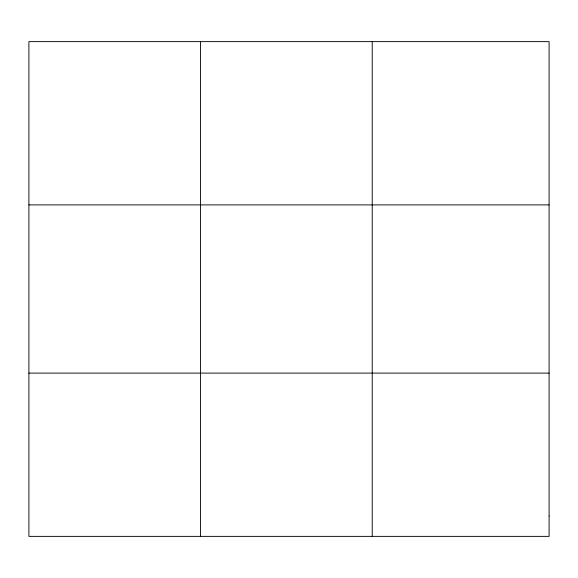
<?xml version="1.0" encoding="UTF-8"?>
<svg xmlns="http://www.w3.org/2000/svg" width="578" height="578" viewBox="0 0 578 578"><rect width="100%" height="100%" fill="white"/><g stroke="black" fill="none" stroke-linecap="round" stroke-linejoin="round"><path stroke-width="0.87" d="M200.566 536.37L200.566 41.63M372.232 536.37L372.232 41.63M28.9 204.894L549.1 204.894M28.9 373.106L549.1 373.106M549.1 515.959L549.1 536.37L28.9 536.37L28.9 41.63L549.1 41.63L549.1 515.959"/></g></svg>
